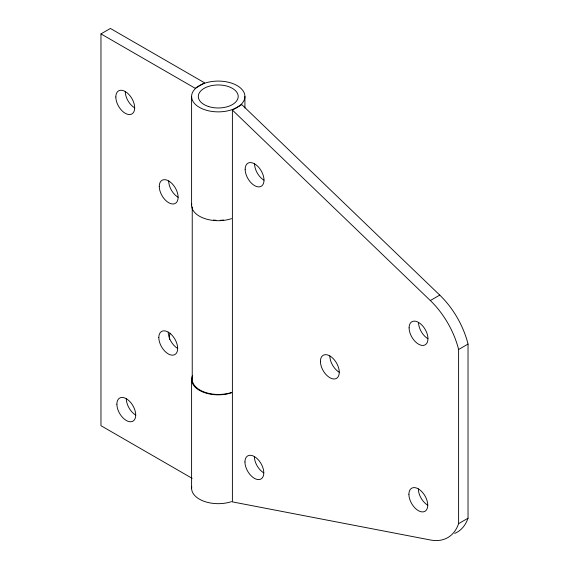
<?xml version="1.0" encoding="UTF-8"?>
<svg xmlns="http://www.w3.org/2000/svg" width="569" height="569" viewBox="0 0 569 569"><rect width="100%" height="100%" fill="white"/><g stroke="black" fill="none" stroke-linecap="round" stroke-linejoin="round"><path stroke-width="0.85" d="M100.969 33.891L110.393 28.45L204.648 82.868L195.224 88.309L100.969 33.891L100.969 425.697L192.158 478.344M468.031 518.21L458.607 523.651A63.23 36.501 60 0 1 430.328 539.974L232.394 501.886L232.394 110.073L241.818 104.632L439.752 295.098A63.23 36.501 60 0 1 468.031 344.067L468.031 518.21A63.23 36.501 60 0 1 454.695 533.395M232.394 110.073L430.328 300.539L439.752 295.098M458.607 523.651L458.607 349.515L468.031 344.067M169.548 339.494L169.313 337.325A13.329 7.696 60 0 1 170.195 333.235M244.919 96.474A26.658 15.391 0 0 1 204.925 109.803A26.658 15.391 0 0 1 204.925 83.145A26.658 15.391 0 0 1 244.919 96.474L244.919 107.975M192.237 206.931L192.237 379.288M191.597 96.474L191.597 205.309M191.597 379.445L191.597 488.28M430.328 300.539A63.23 36.501 60 0 1 458.607 349.515M264.009 180.181A13.329 7.696 60 0 1 254.578 163.851M427.959 338.733A13.329 7.696 60 0 1 418.528 322.41M427.76 505.194A13.329 7.696 60 0 1 418.336 488.871M263.796 472.882A13.329 7.696 60 0 1 254.371 456.551M339.273 372.268A13.329 7.696 60 0 1 329.842 355.945M231.59 218.638A26.658 15.391 0 0 1 203.738 218.219A26.658 15.391 0 0 1 191.746 203.702M231.59 501.609A26.658 15.391 0 0 1 203.738 501.189A26.658 15.391 0 0 1 191.746 486.673M231.59 392.774A26.658 15.391 0 0 1 202.031 391.657A26.658 15.391 0 0 1 192.507 375.462M135.728 415.05A13.329 7.696 60 0 1 126.304 398.727M178.118 197.272A13.329 7.696 60 0 1 168.687 180.949M134.675 107.854A13.329 7.696 60 0 1 125.251 91.531M177.67 348.448A13.329 7.696 60 0 1 169.505 338.292L168.566 335.127A13.329 7.696 60 0 1 168.239 332.125M223.66 220.039A26.288 15.178 0 0 1 220.231 220.295M215.95 220.26A26.288 15.178 0 0 1 213.389 220.039M231.661 392.432A26.288 15.178 0 0 1 204.207 392.02A26.288 15.178 0 0 1 192.379 377.709M245.154 169.299A13.329 7.696 60 0 0 259.293 186.881A13.329 7.696 60 0 0 259.293 168.033A13.329 7.696 60 0 0 245.154 169.299M409.104 327.851A13.329 7.696 60 0 0 423.244 345.433A13.329 7.696 60 0 0 423.244 326.585A13.329 7.696 60 0 0 409.104 327.851M408.905 494.312A13.329 7.696 60 0 0 423.044 511.901A13.329 7.696 60 0 0 423.044 493.053A13.329 7.696 60 0 0 408.905 494.312M320.418 361.386A13.329 7.696 60 0 0 334.558 378.968A13.329 7.696 60 0 0 334.558 360.12A13.329 7.696 60 0 0 320.418 361.386M244.947 461.992A13.329 7.696 60 0 0 259.087 479.582A13.329 7.696 60 0 0 259.087 460.734A13.329 7.696 60 0 0 244.947 461.992M208.29 106.439A19.936 11.508 0 0 0 238.198 96.474A19.936 11.508 0 0 0 208.29 86.502A19.936 11.508 0 0 0 208.29 106.439M116.88 404.168A13.329 7.696 60 0 0 131.019 421.75A13.329 7.696 60 0 0 131.019 402.902A13.329 7.696 60 0 0 116.88 404.168M158.815 337.566A13.329 7.696 60 0 0 172.955 355.156A13.329 7.696 60 0 0 172.955 336.3A13.329 7.696 60 0 0 158.815 337.566M159.263 186.39A13.329 7.696 60 0 0 173.403 203.979A13.329 7.696 60 0 0 173.403 185.131A13.329 7.696 60 0 0 159.263 186.39M115.827 96.972A13.329 7.696 60 0 0 129.967 114.561A13.329 7.696 60 0 0 129.967 95.706A13.329 7.696 60 0 0 115.827 96.972"/></g></svg>
